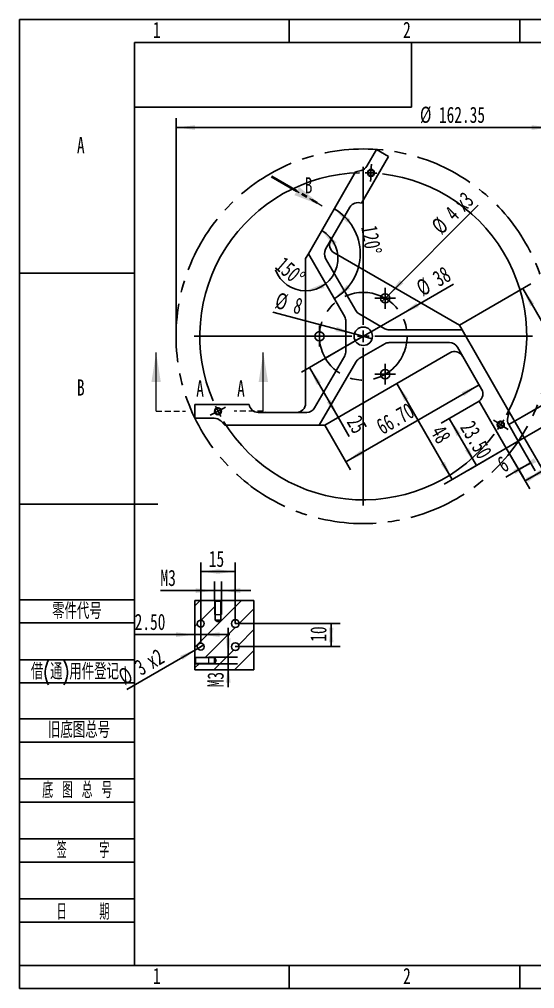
# Model space of a CAD drawing. Header units: millimetres. Extents: x 0 to 297, y 0 to 210.
# Drawn here: x 0 to 111.7, y 0 to 210 of the extents above; entities that cross this region are included whole.
import ezdxf

# ---------------------------------------------------------------- set-up
doc = ezdxf.new("R2010")
doc.units = ezdxf.units.MM
for name, pattern in [('CENTERX2', [20.32, 12.7, -2.54, 2.54, -2.54]), ('HIDDEN', [1.905, 1.27, -0.635]), ('PHANTOM', [12.7, 6.35, -1.27, 1.27, -1.27, 1.27, -1.27])]:
    doc.linetypes.add(name, pattern=pattern)
doc.layers.add('图框', color=7, linetype='Continuous')
doc.layers.add('粗实线层', color=7, linetype='Continuous', lineweight=25)
doc.styles.add('SLDTEXTSTYLE0', font='TXT', dxfattribs={"width": 0.7, "bigfont": 'bigfont'})
doc.styles.add('SLDTEXTSTYLE2', font='TXT', dxfattribs={"width": 0.614286, "bigfont": 'bigfont'})
doc.styles.add('SLDTEXTSTYLE4', font='TXT', dxfattribs={"width": 0.566667, "bigfont": 'bigfont'})
doc.styles.add('SLDTEXTSTYLE5', font='TXT', dxfattribs={"width": 0.7})
doc.dimstyles.new('SLDDIMSTYLE0', dxfattribs={"dimtxt": 3.5, "dimasz": 4.08, "dimexe": 0, "dimexo": 0.0625, "dimgap": 0.875, "dimtad": 2, "dimlfac": 2, "dimrnd": 1e-09, "dimzin": 12, "dimdsep": 46, "dimtxsty": 'SLDTEXTSTYLE5', "dimsah": 1, "dimcen": 0.09, "dimadec": 0, "dimazin": 3, "dimtfac": 1, "dimtofl": 0, "dimtmove": 0, "dimatfit": 3, "dimfxl": 0, "dimfrac": 2, "dimtolj": 1, "dimtzin": 12, "dimarcsym": 0})
doc.dimstyles.new('SLDDIMSTYLE1', dxfattribs={"dimtxt": 3.5, "dimasz": 4.08, "dimexe": 0, "dimexo": 0.0625, "dimgap": 0.875, "dimtad": 2, "dimlfac": 2, "dimrnd": 1e-09, "dimzin": 12, "dimdsep": 46, "dimtxsty": 'SLDTEXTSTYLE5', "dimblk1": 'NONE', "dimsah": 1, "dimcen": 0, "dimadec": 0, "dimazin": 3, "dimtfac": 1, "dimtmove": 0, "dimatfit": 3, "dimldrblk": 'NONE', "dimfxl": 0, "dimfrac": 2, "dimtolj": 1, "dimtzin": 12, "dimarcsym": 0})
doc.dimstyles.new('SLDDIMSTYLE2', dxfattribs={"dimtxt": 3.5, "dimasz": 4.08, "dimexe": 0, "dimexo": 0.0625, "dimgap": 0.875, "dimtad": 2, "dimdec": 4, "dimlfac": 2, "dimzin": 12, "dimdsep": 46, "dimtxsty": 'SLDTEXTSTYLE5', "dimsah": 1, "dimcen": 0.09, "dimazin": 3, "dimtfac": 1, "dimtofl": 0, "dimtmove": 0, "dimatfit": 3, "dimfxl": 0, "dimfrac": 2, "dimtolj": 1, "dimtzin": 12, "dimarcsym": 0})
doc.dimstyles.new('SLDDIMSTYLE3', dxfattribs={"dimtxt": 3.5, "dimasz": 4.08, "dimexe": 0, "dimexo": 0.0625, "dimgap": 0.875, "dimtad": 2, "dimlfac": 2, "dimrnd": 1e-09, "dimzin": 4, "dimdsep": 46, "dimtxsty": 'SLDTEXTSTYLE5', "dimsah": 1, "dimcen": 0.09, "dimadec": 0, "dimazin": 1, "dimtfac": 1, "dimtofl": 0, "dimtmove": 0, "dimatfit": 3, "dimfxl": 0, "dimfrac": 2, "dimtolj": 1, "dimtzin": 12, "dimarcsym": 0})
doc.dimstyles.new('SLDDIMSTYLE4', dxfattribs={"dimtxt": 3.5, "dimasz": 4.08, "dimexe": 0, "dimexo": 0.0625, "dimgap": 0.875, "dimtad": 2, "dimlfac": 2, "dimrnd": 1e-09, "dimzin": 12, "dimdsep": 46, "dimtxsty": 'SLDTEXTSTYLE5', "dimblk1": 'NONE', "dimsah": 1, "dimcen": 0, "dimadec": 0, "dimazin": 3, "dimtfac": 1, "dimtmove": 0, "dimatfit": 3, "dimldrblk": 'NONE', "dimfxl": 0, "dimfrac": 2, "dimtolj": 1, "dimtzin": 12, "dimarcsym": 0})
doc.dimstyles.new('SLDDIMSTYLE5', dxfattribs={"dimtxt": 3.5, "dimasz": 4.08, "dimexe": 0, "dimexo": 0.0625, "dimgap": 0.875, "dimtad": 2, "dimlfac": 2, "dimrnd": 1e-09, "dimzin": 12, "dimdsep": 46, "dimtxsty": 'SLDTEXTSTYLE5', "dimsah": 1, "dimcen": 0.09, "dimadec": 0, "dimazin": 3, "dimtfac": 1, "dimtmove": 0, "dimatfit": 0, "dimfxl": 0, "dimfrac": 2, "dimtolj": 1, "dimtzin": 12, "dimarcsym": 0})
doc.dimstyles.new('SLDDIMSTYLE6', dxfattribs={"dimtxt": 3.5, "dimasz": 4.08, "dimexe": 0, "dimexo": 0.0625, "dimgap": 0.875, "dimtad": 2, "dimlfac": 2, "dimrnd": 1e-09, "dimzin": 4, "dimdsep": 46, "dimtxsty": 'SLDTEXTSTYLE5', "dimsah": 1, "dimcen": 0.09, "dimadec": 0, "dimazin": 1, "dimtfac": 1, "dimtmove": 0, "dimatfit": 0, "dimfxl": 0, "dimfrac": 2, "dimtolj": 1, "dimtzin": 12, "dimarcsym": 0})

# ---------------------------------------------------------------- blocks, each defined once
blk = doc.blocks.new('_D')
at = {"layer": '图框'}
for p, q in [((33.98, 141.34), (33.98, 188.57)), ((115.16, 141.34), (115.16, 188.57)), ((33.98, 186.57), (115.16, 186.57))]:
    blk.add_line(p, q, dxfattribs=at)
for points in [[(33.98, 186.57), (38.06, 186.06), (38.06, 187.07)], [(115.16, 186.57), (111.08, 187.07), (111.08, 186.06)]]:
    blk.add_solid(points, dxfattribs=at)
at = {"layer": '图框', "char_height": 3.5, "attachment_point": 1, "style": 'SLDTEXTSTYLE5'}
for s, insert in [('%%c', (86.87, 191.09)), ('162.35', (90.98, 191.08))]:
    blk.add_mtext(s, dxfattribs=dict(at, insert=insert))
blk = doc.blocks.new('_D_1')
at = {"layer": '图框'}
for q in [(94.15, 152.64), (66.34, 136.59)]:
    blk.add_line((82.8, 146.09), q, dxfattribs=at)
blk.add_solid([(82.8, 146.09), (86.59, 147.69), (86.08, 148.57)], dxfattribs=at)
at = {"layer": '图框', "char_height": 3.5, "attachment_point": 1, "rotation": 30, "style": 'SLDTEXTSTYLE5'}
for s, insert in [('38', (89.25, 155)), ('%%c', (85.68, 152.95))]:
    blk.add_mtext(s, dxfattribs=dict(at, insert=insert))
blk = doc.blocks.new('_NONE')
blk = doc.blocks.new('_D_2')
at = {"layer": '图框'}
for q in [(54.95, 146.6), (76.5, 140.82)]:
    blk.add_line((72.64, 141.86), q, dxfattribs=at)
blk.add_solid([(72.64, 141.86), (68.83, 143.41), (68.57, 142.43)], dxfattribs=at)
at = {"layer": '图框', "char_height": 3.5, "attachment_point": 1, "rotation": 345, "style": 'SLDTEXTSTYLE5'}
for s, insert in [('%%c', (56.12, 150.94)), ('8', (60.09, 149.86))]:
    blk.add_mtext(s, dxfattribs=dict(at, insert=insert))
blk = doc.blocks.new('_D_3')
at = {"layer": '图框'}
blk.add_arc((62.66, 159.22), 11.24, 300, 60, dxfattribs=at)
for points in [[(68.28, 168.95), (71.08, 165.94), (71.73, 166.72)], [(68.28, 149.49), (71.73, 151.72), (71.08, 152.5)]]:
    blk.add_solid(points, dxfattribs=at)
at = {"layer": '图框', "insert": (77.57, 165.59), "char_height": 3.5, "attachment_point": 1, "rotation": 279.47, "style": 'SLDTEXTSTYLE5'}
blk.add_mtext('120°', dxfattribs=at)
blk = doc.blocks.new('_D_4')
at = {"layer": '图框'}
for p, q in [((74.57, 141.34), (61.17, 133.6)), ((69.15, 123.78), (62.9, 134.6)), ((69.15, 123.78), (71.54, 119.63))]:
    blk.add_line(p, q, dxfattribs=at)
for points in [[(62.9, 134.6), (64.5, 130.82), (65.38, 131.33)], [(69.15, 123.78), (67.55, 127.57), (66.67, 127.06)]]:
    blk.add_solid(points, dxfattribs=at)
at = {"layer": '图框', "insert": (73.92, 124.55), "char_height": 3.5, "attachment_point": 1, "rotation": 300, "style": 'SLDTEXTSTYLE5'}
blk.add_mtext('25', dxfattribs=at)
blk = doc.blocks.new('_D_5')
at = {"layer": '图框'}
for p, q in [((99.72, 127.28), (91.49, 122.53)), ((93.22, 123.53), (99.1, 113.36)), ((105.59, 117.11), (97.37, 112.36))]:
    blk.add_line(p, q, dxfattribs=at)
for points in [[(93.22, 123.53), (94.82, 119.74), (95.7, 120.25)], [(99.1, 113.36), (97.5, 117.14), (96.62, 116.64)]]:
    blk.add_solid(points, dxfattribs=at)
at = {"layer": '图框', "insert": (98.51, 123.4), "char_height": 3.5, "attachment_point": 1, "rotation": 300, "style": 'SLDTEXTSTYLE5'}
blk.add_mtext('23.50', dxfattribs=at)
blk = doc.blocks.new('_D_6')
at = {"layer": '图框'}
for p, q in [((108.19, 118.61), (111.88, 112.22)), ((105.59, 117.11), (109.29, 110.72)), ((108.29, 112.45), (110.88, 113.95)), ((108.29, 112.45), (105.51, 110.85))]:
    blk.add_line(p, q, dxfattribs=at)
for points in [[(110.88, 113.95), (107.1, 112.35), (107.6, 111.47)], [(108.29, 112.45), (112.07, 114.05), (111.56, 114.93)]]:
    blk.add_solid(points, dxfattribs=at)
at = {"layer": '图框', "insert": (103.26, 114.75), "char_height": 3.5, "attachment_point": 1, "rotation": 30, "style": 'SLDTEXTSTYLE5'}
blk.add_mtext('6', dxfattribs=at)
blk = doc.blocks.new('_D_7')
at = {"layer": '图框'}
for p, q in [((106.11, 122.22), (118, 129.09)), ((116.27, 128.09), (118.35, 124.47)), ((108.19, 118.61), (120.08, 125.47)), ((118.35, 124.47), (121.91, 118.3))]:
    blk.add_line(p, q, dxfattribs=at)
for points in [[(118.35, 124.47), (116.75, 128.26), (115.87, 127.75)], [(116.27, 128.09), (117.87, 124.3), (118.75, 124.81)]]:
    blk.add_solid(points, dxfattribs=at)
at = {"layer": '图框', "insert": (122.75, 125.87), "char_height": 3.5, "attachment_point": 1, "rotation": 300, "style": 'SLDTEXTSTYLE5'}
blk.add_mtext('8.34', dxfattribs=at)
blk = doc.blocks.new('_D_8')
at = {"layer": '图框'}
for p, q in [((106.24, 124.99), (114.6, 110.51)), ((105.59, 117.11), (110.7, 108.26)), ((113.6, 112.24), (117.15, 114.29)), ((113.6, 112.24), (109.7, 109.99))]:
    blk.add_line(p, q, dxfattribs=at)
for points in [[(109.7, 109.99), (113.49, 111.59), (112.98, 112.47)], [(113.6, 112.24), (109.81, 110.64), (110.32, 109.76)]]:
    blk.add_solid(points, dxfattribs=at)
at = {"layer": '图框', "insert": (113.56, 117.43), "char_height": 3.5, "attachment_point": 1, "rotation": 30, "style": 'SLDTEXTSTYLE5'}
blk.add_mtext('9', dxfattribs=at)
blk = doc.blocks.new('_D_9')
at = {"layer": '图框'}
for p, q in [((93.85, 110.33), (81.85, 131.11)), ((105.59, 117.11), (92.12, 109.33))]:
    blk.add_line(p, q, dxfattribs=at)
for points in [[(81.85, 131.11), (83.45, 127.33), (84.33, 127.83)], [(93.85, 110.33), (92.25, 114.12), (91.37, 113.61)]]:
    blk.add_solid(points, dxfattribs=at)
at = {"layer": '图框', "insert": (92.1, 122.4), "char_height": 3.5, "attachment_point": 1, "rotation": 300, "style": 'SLDTEXTSTYLE5'}
blk.add_mtext('48', dxfattribs=at)
blk = doc.blocks.new('_D_10')
at = {"layer": '图框'}
for p, q in [((99.69, 130.84), (70.8, 114.17)), ((66.23, 122.09), (71.8, 112.43))]:
    blk.add_line(p, q, dxfattribs=at)
for points in [[(99.69, 130.84), (95.9, 129.24), (96.41, 128.36)], [(70.8, 114.17), (74.59, 115.77), (74.08, 116.65)]]:
    blk.add_solid(points, dxfattribs=at)
at = {"layer": '图框', "insert": (77.01, 122.96), "char_height": 3.5, "attachment_point": 1, "rotation": 30, "style": 'SLDTEXTSTYLE5'}
blk.add_mtext('66.70', dxfattribs=at)
blk = doc.blocks.new('_D_11')
at = {"layer": '图框'}
for start, end in [(270, 60), (200.4081, 270)]:
    blk.add_arc((62.07, 158.19), 7, start, end, dxfattribs=at)
for points in [[(65.57, 164.26), (68.09, 161.01), (68.81, 161.73)], [(62.07, 151.19), (66.14, 151.76), (65.88, 152.74)]]:
    blk.add_solid(points, dxfattribs=at)
at = {"layer": '图框', "insert": (57.54, 158.82), "char_height": 3.5, "attachment_point": 1, "rotation": 319.099, "style": 'SLDTEXTSTYLE5'}
blk.add_mtext('150°', dxfattribs=at)
blk = doc.blocks.new('_D_12')
at = {"layer": '图框'}
for p, q in [((95.41, 143.74), (110.9, 152.69)), ((123.25, 127.3), (109.17, 151.69)), ((108.19, 118.61), (124.98, 128.3))]:
    blk.add_line(p, q, dxfattribs=at)
for points in [[(109.17, 151.69), (110.77, 147.9), (111.65, 148.41)], [(123.25, 127.3), (121.65, 131.09), (120.77, 130.58)]]:
    blk.add_solid(points, dxfattribs=at)
at = {"layer": '图框', "insert": (118.47, 144.6), "char_height": 3.5, "attachment_point": 1, "rotation": 300, "style": 'SLDTEXTSTYLE5'}
blk.add_mtext('56.32', dxfattribs=at)
blk = doc.blocks.new('_D_13')
at = {"layer": '图框'}
for q in [(99.48, 169.73), (78.61, 148.86)]:
    blk.add_line((80.03, 150.28), q, dxfattribs=at)
blk.add_solid([(80.03, 150.28), (83.27, 152.8), (82.55, 153.52)], dxfattribs=at)
at = {"layer": '图框', "char_height": 3.5, "attachment_point": 1, "rotation": 45, "style": 'SLDTEXTSTYLE5'}
for s, insert in [('x3', (93.98, 170.58)), ('4', (91.96, 168.57)), ('%%c', (89.04, 165.67))]:
    blk.add_mtext(s, dxfattribs=dict(at, insert=insert))
blk = doc.blocks.new('SW_CENTERMARKSYMBOL_0')
at = {"layer": '图框', "color": 0}
for p, q in [((-29.82, 21.65), (-29.82, 55.85)), ((-28.15, 54.56), (-28.09, 55.81)), ((-28.09, 55.81), (-28.06, 56.43)), ((-28.2, 53.31), (-28.23, 52.69)), ((-28.15, 54.56), (-28.2, 53.31)), ((-32.32, 19.15), (-66.52, 19.15)), ((-29.82, 19.15), (-31.07, 19.15)), ((-29.82, 19.15), (-29.82, 20.4)), ((-29.82, 19.15), (-29.82, 17.9)), ((-29.82, 19.15), (-28.57, 19.15)), ((-27.32, 19.15), (6.87, 19.15)), ((-29.82, 16.65), (-29.82, -17.54)), ((-62.43, 2.33), (-62.99, 2.05)), ((-61.32, 2.9), (-62.43, 2.33)), ((-61.32, 2.9), (-60.21, 3.48)), ((-60.21, 3.48), (-59.66, 3.76)), ((-1.05, 0.68), (-1.58, 1.01)), ((0, 0), (-1.05, 0.68)), ((0, 0), (1.05, -0.68)), ((1.05, -0.68), (1.58, -1.01))]:
    blk.add_line(p, q, dxfattribs=at)
for start, end in [(91.3292, 203.2468), (87.288, 89.3086), (85.2674, 87.288), (331.3292, 83.2468), (205.2674, 207.288), (207.288, 209.3086), (211.3292, 323.2468), (325.2674, 327.288), (327.288, 329.3086)]:
    blk.add_arc((-29.82, 19.15), 35.44, start, end, dxfattribs=at)
blk = doc.blocks.new('SW_CENTERMARKSYMBOL_1')
at = {"layer": '图框', "color": 0}
for p, q in [((0, 1.25), (0, 2.25)), ((-1.25, 0), (-2.25, 0)), ((0, 0), (-1.25, 0)), ((0, 0), (0, 1.25)), ((0, 0), (0, -1.25)), ((0, 0), (1.25, 0)), ((1.25, 0), (2.25, 0)), ((0, -1.25), (0, -2.25))]:
    blk.add_line(p, q, dxfattribs=at)
blk = doc.blocks.new('SW_CENTERMARKSYMBOL_2')
at = {"layer": '图框', "color": 0}
for p, q in [((0, 1.25), (0, 2.25)), ((-1.25, 0), (-2.25, 0)), ((0, 0), (-1.25, 0)), ((0, 0), (0, 1.25)), ((0, 0), (0, -1.25)), ((0, 0), (1.25, 0)), ((1.25, 0), (2.25, 0)), ((0, -1.25), (0, -2.25))]:
    blk.add_line(p, q, dxfattribs=at)
blk = doc.blocks.new('SW_CENTERMARKSYMBOL_3')
at = {"layer": '图框', "color": 0}
for p, q in [((0, 1.25), (0, 2.25)), ((-1.25, 0), (-2.25, 0)), ((0, 0), (-1.25, 0)), ((0, 0), (0, 1.25)), ((0, 0), (0, -1.25)), ((0, 0), (1.25, 0)), ((1.25, 0), (2.25, 0)), ((0, -1.25), (0, -2.25))]:
    blk.add_line(p, q, dxfattribs=at)
blk = doc.blocks.new('SW_PROJECTIONARROW_0')
at = {"color": 0, "linetype": 'HIDDEN', "lineweight": 18}
blk.add_line((54.65, 175.98), (65.65, 169.63), dxfattribs=at)
blk.add_line((54.65, 175.98), (65.65, 169.63), dxfattribs=at)
at = {"color": 0, "linetype": 'PHANTOM', "lineweight": 35}
blk.add_line((54.65, 175.98), (65.65, 169.63), dxfattribs=at)
at = {"color": 0, "linetype": 'Continuous', "lineweight": 25}
blk.add_solid([(65.65, 169.63), (60.66, 173.68), (59.64, 171.92)], dxfattribs=at)
blk.add_solid([(65.65, 169.63), (60.66, 173.68), (59.64, 171.92)], dxfattribs=at)
at = {"color": 0, "linetype": 'Continuous', "lineweight": 25, "insert": (61.88, 175.8), "char_height": 3.5, "attachment_point": 1, "style": 'SLDTEXTSTYLE5'}
blk.add_mtext('B', dxfattribs=at)
blk.add_mtext('B', dxfattribs=at)
blk = doc.blocks.new('_D_14')
at = {"layer": '图框'}
for p, q in [((45.3, 71.84), (45.3, 78.19)), ((41.07, 71.84), (47.3, 71.84)), ((45.3, 71.84), (45.3, 70.34)), ((41.07, 70.34), (47.3, 70.34)), ((45.3, 70.34), (45.3, 65.28))]:
    blk.add_line(p, q, dxfattribs=at)
for points in [[(45.3, 71.84), (45.81, 75.92), (44.79, 75.92)], [(45.3, 70.34), (44.79, 66.26), (45.81, 66.26)]]:
    blk.add_solid(points, dxfattribs=at)
at = {"layer": '图框', "insert": (40.79, 65.28), "char_height": 3.5, "attachment_point": 1, "rotation": 90, "style": 'SLDTEXTSTYLE5'}
blk.add_mtext('M3', dxfattribs=at)
blk = doc.blocks.new('_D_15')
at = {"layer": '图框'}
for p, q in [((42.32, 84.09), (42.32, 88.23)), ((43.82, 84.09), (43.82, 88.23)), ((42.32, 86.23), (30.6, 86.23)), ((43.82, 86.23), (42.32, 86.23)), ((43.82, 86.23), (50.17, 86.23))]:
    blk.add_line(p, q, dxfattribs=at)
for points in [[(42.32, 86.23), (38.24, 86.74), (38.24, 85.72)], [(43.82, 86.23), (47.9, 85.72), (47.9, 86.74)]]:
    blk.add_solid(points, dxfattribs=at)
at = {"layer": '图框', "insert": (30.6, 90.74), "char_height": 3.5, "attachment_point": 1, "style": 'SLDTEXTSTYLE5'}
blk.add_mtext('M3', dxfattribs=at)
blk = doc.blocks.new('_D_16')
at = {"layer": '图框'}
for p, q in [((39.32, 79.09), (39.32, 74.7)), ((38.07, 76.7), (25, 76.7)), ((38.07, 76.7), (39.32, 76.7)), ((39.32, 76.7), (45.67, 76.7))]:
    blk.add_line(p, q, dxfattribs=at)
for points in [[(38.07, 76.7), (33.99, 77.21), (33.99, 76.19)], [(39.32, 76.7), (43.4, 76.19), (43.4, 77.21)]]:
    blk.add_solid(points, dxfattribs=at)
at = {"layer": '图框', "insert": (25, 81.21), "char_height": 3.5, "attachment_point": 1, "style": 'SLDTEXTSTYLE5'}
blk.add_mtext('2.50', dxfattribs=at)
blk = doc.blocks.new('_D_17')
at = {"layer": '图框'}
for p, q in [((39.32, 79.09), (39.32, 92.36)), ((39.32, 90.36), (46.82, 90.36)), ((46.82, 79.09), (46.82, 92.36))]:
    blk.add_line(p, q, dxfattribs=at)
for points in [[(39.32, 90.36), (43.4, 89.85), (43.4, 90.87)], [(46.82, 90.36), (42.74, 90.87), (42.74, 89.85)]]:
    blk.add_solid(points, dxfattribs=at)
at = {"layer": '图框', "insert": (41.08, 94.87), "char_height": 3.5, "attachment_point": 1, "style": 'SLDTEXTSTYLE5'}
blk.add_mtext('15', dxfattribs=at)
blk = doc.blocks.new('_D_18')
at = {"layer": '图框'}
for p, q in [((46.82, 79.09), (69.6, 79.09)), ((67.6, 79.09), (67.6, 74.09)), ((46.82, 74.09), (69.6, 74.09))]:
    blk.add_line(p, q, dxfattribs=at)
for points in [[(67.6, 79.09), (67.1, 75.01), (68.11, 75.01)], [(67.6, 74.09), (68.11, 78.17), (67.1, 78.17)]]:
    blk.add_solid(points, dxfattribs=at)
at = {"layer": '图框', "insert": (63.09, 75.16), "char_height": 3.5, "attachment_point": 1, "rotation": 90, "style": 'SLDTEXTSTYLE5'}
blk.add_mtext('10', dxfattribs=at)
blk = doc.blocks.new('_D_19')
at = {"layer": '图框'}
for q in [(23.3, 64.84), (39.97, 74.46)]:
    blk.add_line((38.67, 73.71), q, dxfattribs=at)
blk.add_solid([(38.67, 73.71), (34.88, 72.11), (35.39, 71.23)], dxfattribs=at)
at = {"layer": '图框', "char_height": 3.5, "attachment_point": 1, "rotation": 30, "style": 'SLDTEXTSTYLE5'}
for s, insert in [('x2', (27.1, 72.18)), ('%%c', (21.06, 68.71)), ('3', (24.63, 70.76))]:
    blk.add_mtext(s, dxfattribs=dict(at, insert=insert))

msp = doc.modelspace()

# ---------------------------------------------------------------- hatches: boundary and pattern name
at = {"layer": '图框', "linetype": 'Continuous', "lineweight": 18}
h = msp.add_hatch(dxfattribs=at)
h.set_pattern_fill('ANSI31', color=256, angle=3e-322, style=0)
h.paths.add_polyline_path([(38.070622, 71.849024), (38.208122, 71.711524), (42.320622, 71.711524), (42.69616, 71.086524), (42.320622, 70.461524), (38.208122, 70.461524), (38.070622, 70.324024), (38.070622, 69.086524), (50.836689, 69.086524), (50.836689, 84.086524), (43.833122, 84.086524), (43.695622, 83.949024), (43.695622, 79.836524), (43.070622, 79.460986), (42.445622, 79.836524), (42.445622, 83.949024), (42.308122, 84.086524), (38.070622, 84.086524)], flags=0)
edge = h.paths.add_edge_path(flags=0)
edge.add_arc((39.320622, 79.086524), 0.75, 0, 360)
edge = h.paths.add_edge_path(flags=0)
edge.add_arc((39.320622, 74.086524), 0.75, 0, 360)
edge = h.paths.add_edge_path(flags=0)
edge.add_arc((46.820622, 79.086524), 0.85, 0, 360)
edge = h.paths.add_edge_path(flags=0)
edge.add_arc((46.820622, 74.086524), 0.85, 0, 360)

# ---------------------------------------------------------------- linework, layer by layer
at = {"color": 7, "linetype": 'Continuous', "lineweight": 25}
for p, q in [((75.362884, 178.214565), (77.448671, 181.827255)), ((80.046747, 180.327256), (77.448671, 181.827255)), ((74.171747, 170.151456), (80.046747, 180.327256)), ((62.662772, 159.217328), (72.899633, 176.94809)), ((72.899633, 176.94809), (74.148472, 177.282714)), ((66.41555, 160.217327), (71.664046, 169.307991)), ((62.662772, 159.217328), (62.070622, 158.191693)), ((62.070622, 158.191693), (62.070622, 126.842328)), ((70.552673, 145.55162), (62.662772, 159.217328)), ((66.41555, 158.217328), (72.934243, 146.92662)), ((95.4126, 143.742963), (68.263254, 159.417645)), ((73.666293, 146.194569), (79.22495, 142.985277)), ((70.820622, 138.133035), (70.820622, 144.55162)), ((96.00475, 142.717328), (95.4126, 143.742963)), ((80.22495, 142.717328), (96.00475, 142.717328)), ((96.00475, 142.717328), (106.241609, 124.986565)), ((79.22495, 139.699378), (73.666293, 136.490086)), ((93.262337, 139.967328), (80.22495, 139.967328)), ((94.994388, 138.967328), (100.242884, 129.876664)), ((64.033979, 125.842328), (70.552673, 137.133035)), ((66.228644, 122.092328), (93.37799, 137.76701)), ((72.934243, 135.758035), (65.044342, 122.092328)), ((38.070622, 126.592327), (38.070622, 123.592327)), ((49.820622, 126.592327), (38.070622, 126.592327)), ((99.719496, 127.283198), (105.594497, 117.107401)), ((62.301929, 124.842328), (51.804935, 124.842328)), ((106.241609, 124.986565), (105.906985, 123.737727)), ((42.242195, 123.592327), (38.070622, 123.592327)), ((44.570622, 122.092328), (43.656408, 123.006542)), ((65.044342, 122.092328), (44.570622, 122.092328)), ((65.044342, 122.092328), (66.228644, 122.092328)), ((106.106787, 122.220088), (108.192574, 118.607401)), ((105.594497, 117.107401), (108.192574, 118.607401)), ((42.308121, 84.086524), (38.070622, 84.086524)), ((38.070622, 71.849024), (38.070622, 84.086524)), ((42.308121, 84.086524), (42.445622, 83.949024)), ((43.833121, 84.086524), (42.308121, 84.086524)), ((43.695623, 83.949024), (43.833121, 84.086524)), ((50.836689, 84.086524), (43.833121, 84.086524)), ((50.836689, 84.086524), (50.836689, 69.086524)), ((42.445622, 83.949024), (42.445622, 79.836524)), ((43.695623, 83.949024), (42.445622, 83.949024)), ((43.695623, 79.836524), (43.695623, 83.949024)), ((42.445622, 79.836524), (43.070621, 79.460986)), ((43.695623, 79.836524), (42.445622, 79.836524)), ((43.070621, 79.460986), (43.695623, 79.836524)), ((38.208123, 71.711524), (38.070622, 71.849024)), ((38.070622, 71.849024), (38.070622, 70.324024)), ((42.320624, 71.711524), (38.208123, 71.711524)), ((38.208123, 71.711524), (38.208123, 70.461524)), ((42.320624, 71.711524), (42.320624, 70.461524)), ((42.696159, 71.086524), (42.320624, 71.711524)), ((38.070622, 70.324024), (38.208123, 70.461524)), ((38.070622, 69.086524), (38.070622, 70.324024)), ((38.208123, 70.461524), (42.320624, 70.461524)), ((42.320624, 70.461524), (42.696159, 71.086524)), ((50.836689, 69.086524), (38.070622, 69.086524))]:
    msp.add_line(p, q, dxfattribs=at)
at = {"color": 7, "linetype": 'Continuous', "lineweight": 18}
for p, q in [((29.655988, 125.092328), (29.655988, 137.792328)), ((52.900489, 125.092328), (52.900489, 137.792328)), ((42.320622, 84.074024), (42.320622, 81.086524)), ((43.820622, 84.074024), (43.820622, 81.086524)), ((42.320622, 81.086524), (43.820622, 81.086524)), ((38.083122, 71.836524), (41.070622, 71.836524)), ((41.070622, 70.336524), (41.070622, 71.836524)), ((38.083122, 70.336524), (41.070622, 70.336524))]:
    msp.add_line(p, q, dxfattribs=at)
at = {"color": 7, "linetype": 'HIDDEN', "lineweight": 18}
for p, q in [((29.655988, 125.092328), (36.005988, 125.092328)), ((52.900489, 125.092328), (46.550489, 125.092328))]:
    msp.add_line(p, q, dxfattribs=at)
at = {"color": 7, "linetype": 'Continuous', "lineweight": 25}
for centre, radius in [((76.247709, 176.747128), 0.7625), ((76.247709, 176.747128), 0.625), ((79.320622, 149.569569), 1), ((74.570622, 141.342328), 2), ((65.070622, 141.342328), 1), ((79.320622, 133.115086), 1), ((43.070622, 125.092328), 0.7625), ((43.070622, 125.092328), 0.625), ((104.393535, 122.187527), 0.7625), ((104.393535, 122.187527), 0.625), ((39.320622, 79.086524), 0.75), ((46.820622, 79.086524), 0.85), ((39.320622, 74.086524), 0.75), ((46.820622, 74.086524), 0.85)]:
    msp.add_circle(centre, radius, dxfattribs=at)
for centre, start, end in [((73.630834, 179.214567), 285, 330), ((73.396097, 168.30799), 67.18075578, 150), ((69.263253, 161.149696), 150, 240), ((68.1476, 159.217328), 150, 210), ((68.820622, 144.55162), 0, 30), ((74.666293, 147.92662), 210, 240), ((80.22495, 144.717328), 240, 270), ((80.22495, 137.967328), 90, 120), ((93.262337, 137.967328), 30, 90), ((68.820622, 138.133035), 330, 0), ((94.37799, 136.034959), 30, 120), ((74.666293, 134.758035), 120, 150), ((98.510833, 128.876665), 307.18075578, 30), ((51.804935, 126.842328), 187.18075578, 270), ((60.070622, 126.842328), 270, 0), ((62.301929, 126.842328), 270, 330), ((42.242195, 121.592328), 45, 90), ((107.838837, 123.220088), 165, 210)]:
    msp.add_arc(centre, 2, start, end, dxfattribs=at)
at = {"color": 7, "linetype": 'Continuous', "lineweight": 18}
for centre in [(76.247709, 176.747128), (43.070622, 125.092328), (104.393535, 122.187527)]:
    msp.add_arc(centre, 0.75, 255, 195, dxfattribs=at)
for points in [[(29.655988, 137.792328), (28.639988, 131.442328), (30.671988, 131.442328)], [(52.900489, 137.792328), (51.884489, 131.442328), (53.916489, 131.442328)]]:
    msp.add_solid(points, dxfattribs=at)
at = {"layer": '图框'}
for p, q in [((0, 0), (0, 210)), ((0, 210), (297, 210)), ((58.5, 210), (58.5, 205)), ((108.5, 210), (108.5, 205)), ((0, 155), (25, 155)), ((0, 84.220622), (25, 84.220622)), ((0, 79.220622), (25, 79.220622)), ((0, 71.220622), (25, 71.220622)), ((0, 66.220622), (25, 66.220622)), ((0, 58.430028), (25, 58.430028)), ((0, 53.430028), (25, 53.430028)), ((0, 45.430028), (25, 45.430028)), ((0, 40.430028), (25, 40.430028)), ((0, 32.430028), (25, 32.430028)), ((0, 27.430028), (25, 27.430028)), ((0, 19.430028), (25, 19.430028)), ((0, 14.430028), (25, 14.430028)), ((0, 5), (25, 5)), ((58.5, 0), (58.5, 5)), ((108.5, 0), (108.5, 5)), ((0, 0), (297, 0))]:
    msp.add_line(p, q, dxfattribs=at)
at = {"layer": '图框', "linetype": 'Continuous', "lineweight": 25}
for p, q in [((25, 5), (25, 205)), ((25, 205), (292, 205))]:
    msp.add_line(p, q, dxfattribs=at)
at = {"layer": '图框', "linetype": 'CENTERX2'}
msp.add_line((53.367733, 125.092328), (53.367733, 125.104936), dxfattribs=at)
at = {"layer": '图框', "lineweight": 25}
for p, q in [((0, 105), (30, 105)), ((25, 5), (292, 5))]:
    msp.add_line(p, q, dxfattribs=at)
at = {"layer": '图框', "linetype": 'CENTERX2'}
for radius in [40.587098, 9.5]:
    msp.add_circle((74.570622, 141.342328), radius, dxfattribs=at)
at = {"layer": '粗实线层'}
for p, q in [((85, 191), (85, 205)), ((25, 191), (85, 191))]:
    msp.add_line(p, q, dxfattribs=at)

# ---------------------------------------------------------------- block references
at = {"color": 7, "linetype": 'Continuous', "lineweight": 25}
msp.add_blockref('SW_PROJECTIONARROW_0', (0, 0), dxfattribs=at)
at = {"layer": '图框'}
for name, p in [('SW_CENTERMARKSYMBOL_0', (104.393535, 122.187527)), ('SW_CENTERMARKSYMBOL_2', (79.320622, 149.569569)), ('SW_CENTERMARKSYMBOL_1', (65.070622, 141.342328)), ('SW_CENTERMARKSYMBOL_3', (79.320622, 133.115086))]:
    msp.add_blockref(name, p, dxfattribs=at)

# ---------------------------------------------------------------- texts
at = {"color": 7, "linetype": 'Continuous', "char_height": 3.5, "attachment_point": 1, "style": 'SLDTEXTSTYLE5'}
for insert in [(38.349187, 131.767052), (47.217849, 131.767052)]:
    msp.add_mtext('A', dxfattribs=dict(at, insert=insert))
at = {"layer": '图框', "char_height": 3.5}
for s, insert, attachment_point, style in [('1', (29.794444, 209.486428), 2, 'SLDTEXTSTYLE5'), ('2', (84.044444, 209.486428), 2, 'SLDTEXTSTYLE5'), ('A', (13.320313, 184.486428), 2, 'SLDTEXTSTYLE5'), ('B', (13.320313, 131.986428), 2, 'SLDTEXTSTYLE5'), ('\\M+197EB\\M+18C8F\\M+191E3\\M+18D86', (7.083636, 83.579051), 1, 'SLDTEXTSTYLE0'), ('\\M+18ED8(\\M+192CA)\\M+19770\\M+18C8F\\M+1936F记', (2.496136, 70.472549), 1, 'SLDTEXTSTYLE0'), ('\\M+18B8C\\M+192EA图总\\M+18D86', (6.194053, 57.823848), 1, 'SLDTEXTSTYLE0'), ('\\M+192EA 图 总 \\M+18D86', (4.947178, 44.7655), 1, 'SLDTEXTSTYLE2'), ('签    \\M+18E9A', (13.80974, 31.763525), 2, 'SLDTEXTSTYLE4'), ('\\M+193FA    \\M+18AFA', (13.80974, 18.413474), 2, 'SLDTEXTSTYLE4'), ('1', (29.794444, 4.486428), 2, 'SLDTEXTSTYLE5'), ('2', (84.044444, 4.486428), 2, 'SLDTEXTSTYLE5')]:
    msp.add_mtext(s, dxfattribs=dict(at, insert=insert, attachment_point=attachment_point, style=style))

# ---------------------------------------------------------------- dimensions: what is measured, and where the dimension line sits
at = {"layer": '图框'}
for base, p1, p2, text, dimstyle, picture, middle in [((115.15772, 186.565265), (33.983524, 141.342328), (115.15772, 141.342328), '%%c<>', 'SLDDIMSTYLE0', '_D', (93.530744, 186.565265)), ((42.320622, 86.228126), (43.820622, 84.086524), (42.320622, 84.086524), 'M3', 'SLDDIMSTYLE5', '_D_15', (32.182583, 86.228126))]:
    dim = msp.add_linear_dim(base=base, p1=p1, p2=p2, text=text, dimstyle=dimstyle, dxfattribs=at)
    dim.commit()
    dim.dimension.update_dxf_attribs({"geometry": picture, "text_midpoint": middle, "dimtype": 160})
for base, line2, picture, middle in [((68.8357, 156.378995), ((62.070622, 126.842328), (62.070622, 158.191692)), '_D_11', (57.484909, 152.89798)), ((73.900445, 159.217328), ((70.552673, 145.55162), (62.662773, 159.217328)), '_D_3', (73.747297, 161.06627))]:
    dim = msp.add_angular_dim_2l(base=base, line1=((72.899633, 176.94809), (62.070622, 158.191692)), line2=line2, dimstyle='SLDDIMSTYLE2', dxfattribs=at)
    dim.commit()
    dim.dimension.update_dxf_attribs({"geometry": picture, "text_midpoint": middle, "dimtype": 162})
for p1, p2, text, picture, middle in [((78.613515, 148.862462), (80.027729, 150.276676), '<> x3', '_D_13', (95.961935, 166.210882)), ((39.970141, 74.461524), (38.671103, 73.711524), '<> x2', '_D_19', (27.516047, 67.271154))]:
    dim = msp.add_diameter_dim_2p(p1=p1, p2=p2, text=text, dimstyle='SLDDIMSTYLE4', dxfattribs=at)
    dim.commit()
    dim.dimension.update_dxf_attribs({"geometry": picture, "text_midpoint": middle, "dimtype": 163})
for p1, p2, picture, middle in [((66.34338, 136.592328), (82.797863, 146.092328), '_D_1', (91.196607, 150.941349)), ((76.502473, 140.824689), (72.63877, 141.859966), '_D_2', (57.484919, 145.92044))]:
    dim = msp.add_diameter_dim_2p(p1=p1, p2=p2, dimstyle='SLDDIMSTYLE1', dxfattribs=at)
    dim.commit()
    dim.dimension.update_dxf_attribs({"geometry": picture, "text_midpoint": middle, "dimtype": 163})
for base, p1, p2, angle, dimstyle, picture, middle in [((109.17184, 151.686864), (108.192573, 118.6074), (95.4126, 143.742963), 300, 'SLDDIMSTYLE0', '_D_12', (116.483332, 139.022987)), ((62.901053, 134.604899), (66.228644, 122.092328), (74.570622, 141.342328), 300, 'SLDDIMSTYLE0', '_D_4', (70.776687, 120.963899)), ((81.854357, 131.113838), (105.594497, 117.1074), (93.37799, 137.76701), 300, 'SLDDIMSTYLE0', '_D_9', (88.956781, 118.812079)), ((70.804793, 114.166205), (100.242884, 129.876665), (66.228644, 122.092328), 30, 'SLDDIMSTYLE3', '_D_10', (82.578743, 120.963899)), ((118.351109, 124.472434), (106.106786, 122.220088), (108.192573, 118.6074), 300, 'SLDDIMSTYLE0', '_D_7', (120.380581, 120.957285)), ((99.097497, 113.356356), (99.719497, 127.283199), (105.594497, 117.1074), 300, 'SLDDIMSTYLE3', '_D_5', (96.520239, 117.820297)), ((109.703435, 109.990511), (106.241611, 124.986565), (105.594497, 117.1074), 30, 'SLDDIMSTYLE0', '_D_8', (116.483332, 113.904886)), ((110.883159, 113.947169), (105.594497, 117.1074), (108.192573, 118.6074), 30, 'SLDDIMSTYLE0', '_D_6', (106.177691, 111.230466)), ((67.604999, 74.086524), (46.820622, 79.086524), (46.820622, 74.086524), 90, 'SLDDIMSTYLE0', '_D_18', (67.604999, 76.698972))]:
    dim = msp.add_linear_dim(base=base, p1=p1, p2=p2, angle=angle, dimstyle=dimstyle, dxfattribs=at)
    dim.commit()
    dim.dimension.update_dxf_attribs({"geometry": picture, "text_midpoint": middle, "dimtype": 160})
for base, p1, p2, dimstyle, picture, middle in [((46.820622, 90.36008), (39.320622, 79.086524), (46.820622, 79.086524), 'SLDDIMSTYLE0', '_D_17', (42.618405, 90.36008)), ((39.320622, 76.698972), (38.070622, 84.086524), (39.320622, 79.086524), 'SLDDIMSTYLE6', '_D_16', (28.070622, 76.698972))]:
    dim = msp.add_linear_dim(base=base, p1=p1, p2=p2, dimstyle=dimstyle, dxfattribs=at)
    dim.commit()
    dim.dimension.update_dxf_attribs({"geometry": picture, "text_midpoint": middle, "dimtype": 160})
dim = msp.add_linear_dim(base=(45.302118, 70.336524), p1=(41.070622, 71.836524), p2=(41.070622, 70.336524), angle=90, text='M3', dimstyle='SLDDIMSTYLE5', dxfattribs=at)
dim.commit()
dim.dimension.update_dxf_attribs({"geometry": '_D_14', "text_midpoint": (45.302118, 66.863387), "dimtype": 160})

doc.saveas('drawing.dxf')
